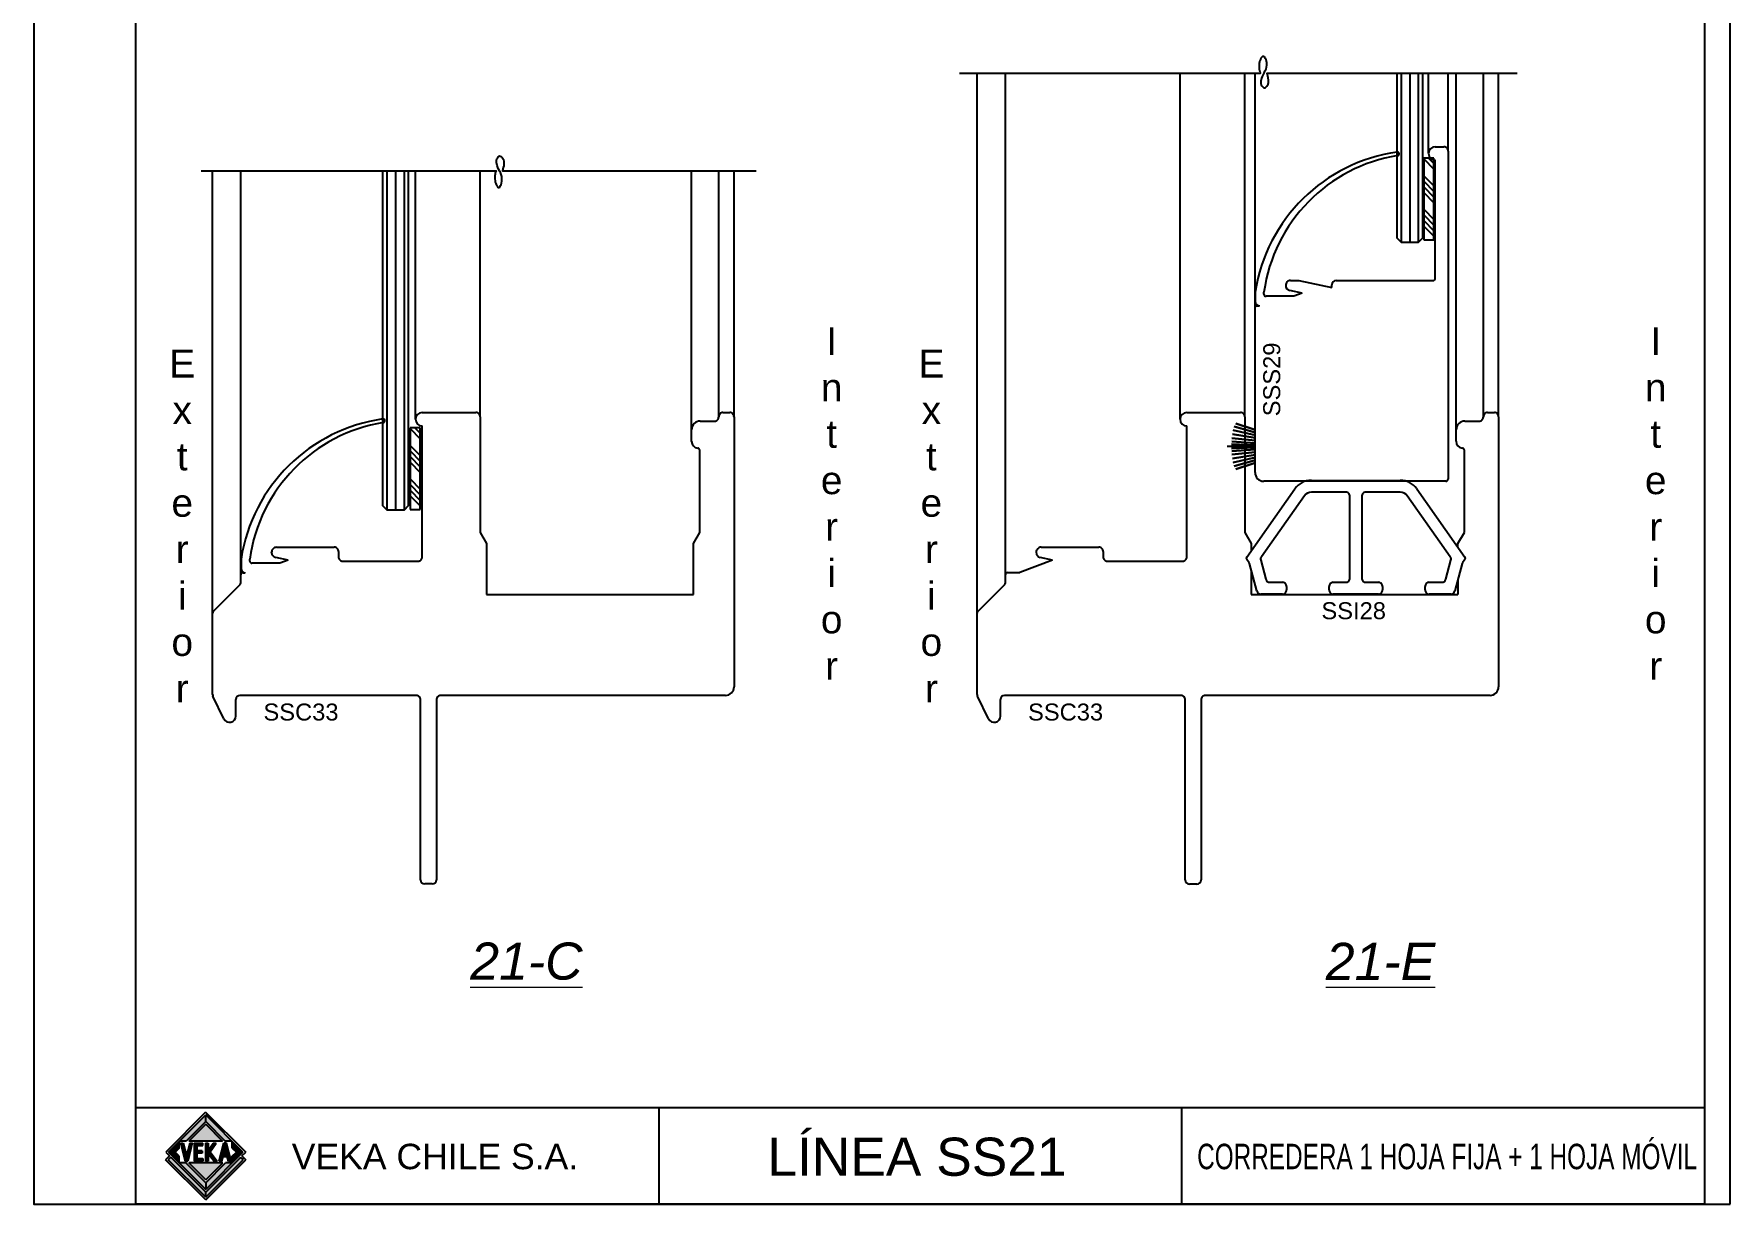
# Model space of a CAD drawing. Header units: metres. Extents: x -2 to 690, y -116 to 73.
# Drawn here: x 152.4311 to 152.6295, y 27.3853 to 27.5222 of the extents above; entities that cross this region are included whole.
import ezdxf
from ezdxf.enums import TextEntityAlignment as Align

# ---------------------------------------------------------------- set-up
doc = ezdxf.new("R2010")
doc.units = ezdxf.units.M
doc.header["$LTSCALE"] = 5
doc.header["$MEASUREMENT"] = 0
doc.layers.get('0').update_dxf_attribs({"color": 30})
doc.layers.add('A-ANNO-TEXT', color=3, linetype='Continuous', lineweight=18)
doc.styles.add('E-ARIAL', font='arial.ttf')

msp = doc.modelspace()

# ---------------------------------------------------------------- linework, layer by layer
for p, q in [((152.4430181665201, 27.38527490476137), (152.4430181665201, 27.64421026233666)), ((152.6265547226558, 27.64421026233666), (152.6265547226558, 27.38527490476137)), ((152.5414527724611, 27.45441405742216), (152.5414527724611, 27.51758412319964)), ((152.5447588018713, 27.45888393456924), (152.5447588018713, 27.51758412319964)), ((152.5651981446155, 27.47708242437854), (152.5651981446155, 27.51758412319964)), ((152.5727619227465, 27.477364835132), (152.5727619227465, 27.51758412319964)), ((152.573968945321, 27.49010801662413), (152.573968945321, 27.51758412319964)), ((152.5910819573758, 27.49777721459975), (152.5910819573758, 27.51758412319964)), ((152.592067684264, 27.51758412319964), (152.592067684264, 27.49777721459975)), ((152.5930534111521, 27.51758412319964), (152.5930534111521, 27.49777721459975)), ((152.5942661659625, 27.50822304820699), (152.5942661659625, 27.51757205969161)), ((152.5965495825844, 27.50846047697338), (152.5965495825844, 27.51757205969161)), ((152.5974887831634, 27.47585411085662), (152.5974887831634, 27.51758412319964)), ((152.6006690338227, 27.47737272094711), (152.6006690338227, 27.51758412282885)), ((152.6024557623802, 27.47737272131789), (152.6024557623802, 27.51758412319964)), ((152.5950473348068, 27.50896132480525), (152.5960488333252, 27.50896132480525)), ((152.5936890249565, 27.50763696069253), (152.5936890249565, 27.49806886434911)), ((152.5948736585805, 27.50763147551358), (152.5936890249565, 27.50763147551358)), ((152.5936890249565, 27.50753211036034), (152.5948758131154, 27.5063453222015)), ((152.5942379797707, 27.50763696069255), (152.5948747207047, 27.50700021975858)), ((152.594889618772, 27.49806886434911), (152.5948736585805, 27.50763696069253)), ((152.5950473348068, 27.49356318651253), (152.5950473348068, 27.5073963847976)), ((152.5965495825844, 27.50846047697338), (152.5965495825844, 27.4700843549087)), ((152.4520108727933, 27.45441358510362), (152.4520108727933, 27.50615705280037)), ((152.4553167401662, 27.45888324317011), (152.4553167401662, 27.50615705280037)), ((152.4724380802774, 27.46646232286949), (152.4724380802774, 27.50615705280037)), ((152.4734237588524, 27.50615705280037), (152.4734237588524, 27.46646232286949)), ((152.4744094374275, 27.50615705280037), (152.4744094374275, 27.46646232286949)), ((152.4757550811237, 27.47708084102295), (152.4757550811237, 27.50615705280037)), ((152.4833184885338, 27.4773632379347), (152.4833184885338, 27.50615705280037)), ((152.5080441370214, 27.47585258695056), (152.5080441370214, 27.50615705280037)), ((152.5112242318081, 27.47735732349248), (152.5112242318081, 27.50615705280037)), ((152.5130108727933, 27.4773711233633), (152.5130108727933, 27.50615705280037)), ((152.5936890249565, 27.50557069491821), (152.5948790903473, 27.50438062952738)), ((152.5936890249565, 27.50491688977179), (152.594880182758, 27.5037257319703)), ((152.5936890249565, 27.50426308462167), (152.5948812751687, 27.50307083440952)), ((152.5936890249565, 27.50360927947526), (152.5948823675793, 27.50241593685244)), ((152.5936890249565, 27.50164786403312), (152.5948856448113, 27.50045124417832)), ((152.5936890249565, 27.5009940588867), (152.594886737222, 27.49979634662124)), ((152.5936890249565, 27.50034025373659), (152.5948878296327, 27.49914144906046)), ((152.5936890249565, 27.49968644859017), (152.5948889220433, 27.49848655150338)), ((152.5936890249565, 27.49806886434911), (152.594889618772, 27.49806886434911)), ((152.5781193483836, 27.49331281188294), (152.5790913736681, 27.49331281188294)), ((152.5790913736681, 27.49331281188294), (152.5829515787348, 27.49249239139392)), ((152.5829515787348, 27.49249239139392), (152.5829515787348, 27.49281216119644)), ((152.583452327994, 27.49331281188294), (152.5947969601772, 27.49331281188294)), ((152.5739856117077, 27.49195526881741), (152.5739856117077, 27.49147804103522)), ((152.5739856117077, 27.49147804103522), (152.5739856117077, 27.49085125470267)), ((152.5750055626437, 27.49170883709537), (152.5750055626437, 27.49195526881741)), ((152.5785085230119, 27.49146240537333), (152.5752519943657, 27.49146240537333)), ((152.5775434867356, 27.49272068574122), (152.5775434867356, 27.49273695023487)), ((152.5794584046441, 27.49182703076946), (152.5780193956772, 27.49213289679781)), ((152.5794584046441, 27.49182703076946), (152.5785085230119, 27.49146240537333)), ((152.4765416526266, 27.47786741252585), (152.4828143139426, 27.47786741252585)), ((152.4833184885338, 27.4773632379347), (152.4833184885338, 27.46383381381337)), ((152.5112242318081, 27.47735732386325), (152.5112242318081, 27.4773711233633)), ((152.5117205209707, 27.47786741252585), (152.5125145836307, 27.47786741252585)), ((152.5130108727933, 27.4773711233633), (152.5130108727933, 27.44578584196823)), ((152.5659847546723, 27.4778690344353), (152.5722577234432, 27.4778690344353)), ((152.5727619227465, 27.477364835132), (152.5727619227465, 27.46383474786504)), ((152.6006690338227, 27.47735892077067), (152.6006690338227, 27.47737272094711)), ((152.6011653473109, 27.4778690344353), (152.601959448892, 27.4778690344353)), ((152.6024557623802, 27.47737272094711), (152.6024557623802, 27.44578589139736)), ((152.475107763724, 27.47609216537564), (152.475107763724, 27.46652453799011)), ((152.4762923392859, 27.47609216537564), (152.475107763724, 27.47609216537564)), ((152.475107763724, 27.47598732018245), (152.4762944937152, 27.47480059019126)), ((152.4756566916325, 27.47609216537566), (152.4762934013581, 27.47545545565006)), ((152.4763082986952, 27.46652453799011), (152.4762923392859, 27.47609216537564)), ((152.4765416526266, 27.46097574021711), (152.4765416526266, 27.47629426952004)), ((152.5080441370214, 27.47449747604556), (152.5080441370214, 27.47585258695056)), ((152.5090525847716, 27.4768610347007), (152.5107279426456, 27.4768610347007)), ((152.5659847546723, 27.46097653418012), (152.5659847546723, 27.47629581432179)), ((152.5974887831634, 27.47449893277735), (152.5974887831634, 27.4758541101032)), ((152.5984972803427, 27.47686260728248), (152.6001727203345, 27.47686260728248)), ((152.475107763724, 27.47402600087451), (152.4762977707866, 27.47283599381196)), ((152.475107763724, 27.47337222777282), (152.4762988631437, 27.47218112835315)), ((152.5984455296811, 27.46383474786504), (152.5984455296811, 27.47346224380907)), ((152.475107763724, 27.47271845466744), (152.4762999555008, 27.47152626289065)), ((152.475107763724, 27.47206468156576), (152.4763010478579, 27.47087139743184)), ((152.573968945321, 27.47083547879748), (152.573968945321, 27.47199654246118)), ((152.475107763724, 27.47010336225782), (152.4763043249293, 27.46890680105254)), ((152.475107763724, 27.46944958915613), (152.4763054172864, 27.46825193559374)), ((152.5962992081418, 27.46983398027911), (152.5749704438394, 27.46983398027911)), ((152.5805569524054, 27.46993590443934), (152.5909457252251, 27.46993590443934)), ((152.475107763724, 27.46879581605075), (152.4763065096435, 27.46759707013123)), ((152.475107763724, 27.46814204294907), (152.4763076020006, 27.46694220467242)), ((152.5729829227148, 27.46096707120199), (152.5786287720395, 27.46893874311927)), ((152.5797525992647, 27.46814286722977), (152.5746970032006, 27.46100462739643)), ((152.5845694522764, 27.46855884397658), (152.5805569524054, 27.46855884397658)), ((152.5850623157204, 27.45849851535596), (152.5850623157204, 27.46806598053249)), ((152.5864403619101, 27.46806598053249), (152.5864403619101, 27.45849851535596)), ((152.5909457252251, 27.46855884397658), (152.5869332253542, 27.46855884397658)), ((152.5968056744299, 27.46100462739643), (152.5917500783659, 27.46814286722977)), ((152.5928739055911, 27.46893874311927), (152.5985197549157, 27.46096707120199)), ((152.475107763724, 27.46652453799011), (152.4763082986952, 27.46652453799011)), ((152.4833184885338, 27.46383381381337), (152.4840629715615, 27.46254444766933)), ((152.5727619227465, 27.46383474786504), (152.5735064422651, 27.46254531852264)), ((152.5977010101624, 27.46254531852264), (152.5984455296811, 27.46383474786504)), ((152.4589161426188, 27.4615139207191), (152.4589161426188, 27.4615303815513)), ((152.4594959187566, 27.46211025625701), (152.4662384530493, 27.46211025625701)), ((152.4667426276405, 27.46160608166586), (152.4667426276405, 27.46097574021711)), ((152.4840629715615, 27.46254444766933), (152.4840629715615, 27.46254444766933)), ((152.4840629715615, 27.46254444766933), (152.4840629715615, 27.45658897771879)), ((152.5483583807489, 27.46151474106106), (152.5483583807489, 27.46153120270009)), ((152.5489381853045, 27.4621111058284), (152.555681050083, 27.4621111058284)), ((152.5561852493863, 27.4616069065251), (152.5561852493863, 27.46097653418012)), ((152.5735064422651, 27.46254531852264), (152.5735064422651, 27.46254531852264)), ((152.5735064422651, 27.46254531852264), (152.5735064422651, 27.46170625601854)), ((152.5977010101624, 27.46212310002637), (152.5977010101624, 27.46254531852264)), ((152.4553425725468, 27.46073208047821), (152.4553425725468, 27.46025487608622)), ((152.4553425725468, 27.46025487608622), (152.4553425725468, 27.45962812047414)), ((152.4555688767457, 27.45913528118175), (152.4558354118343, 27.45913528118175)), ((152.4563624734922, 27.46048566083444), (152.4563624734922, 27.46073208047821)), ((152.4598652621711, 27.46023924119068), (152.456608893136, 27.46023924119068)), ((152.4608427415718, 27.46061446037761), (152.4593953795419, 27.46092211930263)), ((152.4608427415718, 27.46061446037761), (152.4598652621711, 27.46023924119068)), ((152.4672469007995, 27.46047156562597), (152.4760373794676, 27.46047156562597)), ((152.5450109508093, 27.45913598493454), (152.5464314917121, 27.45913598493454)), ((152.5502850741343, 27.46061523663246), (152.5464314917121, 27.45913598493454)), ((152.5502850741343, 27.46061523663246), (152.5488376411619, 27.4609229106374)), ((152.5566895472622, 27.46047233487683), (152.5654804567963, 27.46047233487683)), ((152.5732653334682, 27.46027883668868), (152.5729829227148, 27.46067766178763)), ((152.5741616549277, 27.45699390183387), (152.5733028896627, 27.46019899281074)), ((152.5735064422651, 27.4594392920684), (152.5735064422651, 27.45658955666434)), ((152.5746231722567, 27.46059229783911), (152.5752183541518, 27.45837096229663)), ((152.5962843234788, 27.45837096229663), (152.5968795053738, 27.46059229783911)), ((152.5981997879678, 27.46019899281074), (152.5973410227029, 27.45699390183387)), ((152.5985197549157, 27.46067766178763), (152.5982372455896, 27.46027883668868)), ((152.4520847001186, 27.45459189435785), (152.4552429128409, 27.45775000851236)), ((152.4553167401662, 27.45792831776659), (152.4553167401662, 27.45888324317011)), ((152.541526603405, 27.45459237541623), (152.5446849709274, 27.45775064436591)), ((152.5447588018713, 27.45792896235998), (152.5447588018713, 27.45888393456924)), ((152.5756944602388, 27.45800565191188), (152.5771633904475, 27.45800565191188)), ((152.5776562538916, 27.4575127884678), (152.5776562538916, 27.45712145489319)), ((152.5826216559453, 27.45712145489319), (152.5826216559453, 27.4575127884678)), ((152.5831145193894, 27.45800565191188), (152.5845694522764, 27.45800565191188)), ((152.5869332253542, 27.45800565191188), (152.5883881582411, 27.45800565191188)), ((152.5888810216852, 27.4575127884678), (152.5888810216852, 27.45712145489319)), ((152.5938464237389, 27.45712145489319), (152.5938464237389, 27.4575127884678)), ((152.594339287183, 27.45800565191188), (152.5958082173918, 27.45800565191188)), ((152.5977010101624, 27.45833745007164), (152.5977010101624, 27.45658955666434)), ((152.4840629715615, 27.45658897771879), (152.5082563536186, 27.45658897771879)), ((152.5735064422651, 27.45658955666434), (152.5977010101624, 27.45658955666434)), ((152.5771633904475, 27.45662859144911), (152.5746377610147, 27.45662859144911)), ((152.5883881582411, 27.45662859144911), (152.5831145193894, 27.45662859144911)), ((152.5968649166159, 27.45662859144911), (152.594339287183, 27.45662859144911)), ((152.4520108727933, 27.44489311288279), (152.4520108727933, 27.45441358510362)), ((152.5414527724611, 27.44489311855475), (152.5414527724611, 27.45441405742216)), ((152.453337793291, 27.44203829202583), (152.4520613395363, 27.44467320799269)), ((152.4547269309787, 27.44235704139558), (152.4547269309787, 27.44428455493055)), ((152.4758402437526, 27.44477739421808), (152.4552197702663, 27.44477739421808)), ((152.4763445169116, 27.42321015558853), (152.4763445169116, 27.44427312105908)), ((152.4782010425077, 27.44427312105908), (152.4782010425077, 27.42321015558853)), ((152.5120024250431, 27.44477739421808), (152.4787053156668, 27.44477739421808)), ((152.542779757998, 27.44203815776856), (152.5415032416778, 27.444673202886)), ((152.5441689637743, 27.44235692276183), (152.5441689637743, 27.444284530774)), ((152.5652833114187, 27.44477739421808), (152.5446618272184, 27.44477739421808)), ((152.5657876092946, 27.42320909846889), (152.5657876092946, 27.44427309634209)), ((152.5676442258885, 27.44427309634209), (152.5676442258885, 27.42320909846889)), ((152.6014472652009, 27.44477739421808), (152.5681485237645, 27.44477739421808)), ((152.4777082032202, 27.422717316301), (152.4768373561992, 27.422717316301)), ((152.5671513624444, 27.42271623502481), (152.5662804727387, 27.42271623502481)), ((152.6265547226558, 27.40019965762912), (152.6265547226558, 27.39652416235462)), ((152.6265547226558, 27.39652416235462), (152.4430181665201, 27.39652416235462)), ((152.4512027760405, 27.39603316663733), (152.4465310918858, 27.39136148248262)), ((152.4468627272583, 27.39134966463981), (152.451214627087, 27.39570156446849)), ((152.4512027760405, 27.39603316663733), (152.455886278038, 27.39134966463981)), ((152.451214627087, 27.39492779171013), (152.451214627087, 27.39570156446849)), ((152.4555665269156, 27.39134966463981), (152.451214627087, 27.39570156446849)), ((152.5041970185653, 27.39652416235462), (152.5041970185653, 27.38527490476137)), ((152.5653758706106, 27.39652416235462), (152.5653758706106, 27.38527490476137)), ((152.451214627087, 27.39492779171013), (152.4489304144119, 27.39264357903507)), ((152.451214627087, 27.39460797418046), (152.4492502319416, 27.39264357903507)), ((152.451214627087, 27.39492779171013), (152.453498839762, 27.39264357903507)), ((152.451214627087, 27.39460797418046), (152.4531790222323, 27.39264357903507)), ((152.4481074105289, 27.39182057515209), (152.4476365000166, 27.39134966463981)), ((152.4481074105289, 27.39182057515209), (152.4481074105289, 27.39259434791044)), ((152.4489304144119, 27.39264357903507), (152.4481566416536, 27.39264357903507)), ((152.4482633378724, 27.39241976367116), (152.4485717939837, 27.39241621676441)), ((152.4482633378724, 27.39241976367116), (152.4487957949094, 27.39031372263485)), ((152.4485717939837, 27.39241621676441), (152.4489520695507, 27.39091210301687)), ((152.4493323451177, 27.39241621676441), (152.4489520695507, 27.39091210301687)), ((152.449640801229, 27.39241976367116), (152.449108344192, 27.39031372263485)), ((152.4531790222323, 27.39264357903507), (152.4492502319416, 27.39264357903507)), ((152.4493323451177, 27.39241621676441), (152.449640801229, 27.39241976367116)), ((152.4498728434551, 27.39241621676441), (152.4508730397777, 27.39241621676441)), ((152.4498728434551, 27.39241621676441), (152.4498728434551, 27.39031372263485)), ((152.450171020711, 27.39211803950855), (152.4508730397777, 27.39211803950855)), ((152.450171020711, 27.39211803950855), (152.450171020711, 27.39151381978576)), ((152.4508730397777, 27.39211803950855), (152.4508730397777, 27.39241621676441)), ((152.4511840681349, 27.39241621676441), (152.4514817683072, 27.39241621676441)), ((152.4511840681349, 27.39241621676441), (152.4511840681349, 27.39031372263485)), ((152.4514817683072, 27.39152951832017), (152.4520683120299, 27.39241923034835)), ((152.4514817683072, 27.39241621676441), (152.4514817683072, 27.39152951832017)), ((152.4517317817351, 27.39136788367536), (152.4524228965826, 27.39241621676441)), ((152.4520683120299, 27.39241923034835), (152.4524228965826, 27.39241621676441)), ((152.4527983099173, 27.39031372263485), (152.4533298688518, 27.39241621676441)), ((152.4533154895941, 27.39114478794755), (152.4534856517381, 27.39181783638239)), ((152.4536414346244, 27.39241621676441), (152.4533298688518, 27.39241621676441)), ((152.4536558138821, 27.39114478794755), (152.4534856517381, 27.39181783638239)), ((152.4542726125204, 27.39264357903507), (152.453498839762, 27.39264357903507)), ((152.4541729935589, 27.39031372263485), (152.4536414346244, 27.39241621676441)), ((152.454321843645, 27.39182057515209), (152.454321843645, 27.39259434791044)), ((152.454321843645, 27.39182057515209), (152.4547927541573, 27.39134966463981)), ((152.4469785969455, 27.39091397742298), (152.4465166480208, 27.39045202849834)), ((152.4512146363827, 27.38575404013649), (152.4465166480208, 27.39045202849834)), ((152.4465310918858, 27.39136148248262), (152.4469785969455, 27.39091397742298)), ((152.4471385057103, 27.39075406865814), (152.4468364655505, 27.39045202849834)), ((152.4512146363827, 27.38607385766616), (152.4468364655505, 27.39045202849834)), ((152.4476365000166, 27.39134966463981), (152.4468627272583, 27.39134966463981)), ((152.4468627272583, 27.39134966463981), (152.451214627087, 27.38699776481113)), ((152.4471385057103, 27.39075406865814), (152.451214627087, 27.38667794728146)), ((152.4481074105289, 27.39087875412753), (152.4476365000166, 27.39134966463981)), ((152.4481074105289, 27.39010498136917), (152.4481074105289, 27.39087875412753)), ((152.4488998042923, 27.39008636036419), (152.4481260315339, 27.39008636036419)), ((152.4487957949094, 27.39031372263485), (152.449108344192, 27.39031372263485)), ((152.451214627087, 27.38777153756948), (152.4488998042923, 27.39008636036419)), ((152.453209632352, 27.39008636036419), (152.4492196218219, 27.39008636036419)), ((152.451214627087, 27.38809135509915), (152.4492196218219, 27.39008636036419)), ((152.4498728434551, 27.39031372263485), (152.4508730397777, 27.39031372263485)), ((152.4507942163392, 27.39151381978576), (152.450171020711, 27.39151381978576)), ((152.450171020711, 27.39121611961351), (152.450171020711, 27.39061189989071)), ((152.4507942163392, 27.39121611961351), (152.450171020711, 27.39121611961351)), ((152.450171020711, 27.39061189989071), (152.4508730397777, 27.39061189989071)), ((152.4507942163392, 27.39151381978576), (152.4507942163392, 27.39121611961351)), ((152.4508730397777, 27.39061189989071), (152.4508730397777, 27.39031372263485)), ((152.4511840681349, 27.39031372263485), (152.4514817683072, 27.39031372263485)), ((152.4555665269156, 27.39134966463981), (152.451214627087, 27.38699776481113)), ((152.455276271395, 27.39073959158951), (152.451214627087, 27.38667794728146)), ((152.451214627087, 27.38809135509915), (152.453209632352, 27.39008636036419)), ((152.451214627087, 27.38777153756948), (152.4535294498817, 27.39008636036419)), ((152.4512146363827, 27.38607385766616), (152.4555783208505, 27.39043754213401)), ((152.4512146363827, 27.38575404013649), (152.4558981383802, 27.39043754213401)), ((152.4514817683072, 27.39120425295513), (152.4514817683072, 27.39031372263485)), ((152.4514817683072, 27.39120425295513), (152.4521833848655, 27.39031018139652)), ((152.4517317817351, 27.39136788367536), (152.4525590274226, 27.39031372263485)), ((152.4521833848655, 27.39031018139652), (152.4525590274226, 27.39031372263485)), ((152.4527983099173, 27.39031372263485), (152.4531053771444, 27.39031372263485)), ((152.4531053771444, 27.39031372263485), (152.4532402241348, 27.39084708777529)), ((152.4532402241348, 27.39084708777529), (152.4537310793414, 27.39084708777529)), ((152.4533154895941, 27.39114478794755), (152.4536558138821, 27.39114478794755)), ((152.45430322264, 27.39008636036419), (152.4535294498817, 27.39008636036419)), ((152.4538659263318, 27.39031372263485), (152.4537310793414, 27.39084708777529)), ((152.4541729935589, 27.39031372263485), (152.4538659263318, 27.39031372263485)), ((152.454321843645, 27.39087875412753), (152.4547927541573, 27.39134966463981)), ((152.454321843645, 27.39010498136917), (152.454321843645, 27.39087875412753)), ((152.4547927541573, 27.39134966463981), (152.4555665269156, 27.39134966463981)), ((152.455276271395, 27.39073959158951), (152.4555783208505, 27.39043754213401)), ((152.4554361469562, 27.390899533558), (152.455886278038, 27.39134966463981)), ((152.4554361469562, 27.390899533558), (152.4558981383802, 27.39043754213401)), ((152.451214627087, 27.38777153756948), (152.451214627087, 27.38699776481113)), ((152.4512146363827, 27.38607385766616), (152.451214627087, 27.38667794728146)), ((152.6265547226558, 27.38527490476137), (152.4430181665201, 27.38527490476137))]:
    msp.add_line(p, q)
msp.add_lwpolyline([(152.6295309911337, 27.38527490476137), (152.6295309911337, 27.64421026233666), (152.4311130926086, 27.64421026233666), (152.4311130926086, 27.38527490476137)], close=True)
for points in [[(152.5393784948303, 27.51758412319964), (152.5746007644184, 27.51758412319964), (152.5745612184519, 27.51768818131568), (152.574520689262, 27.51782025594717), (152.5744977815348, 27.51797698452476), (152.5744790777129, 27.51818621762433), (152.5744790777129, 27.51834113457008), (152.5744822414516, 27.5185434748111), (152.5744948957087, 27.51875530006819), (152.5745203081349, 27.51891189297978), (152.5745706897919, 27.51908541490906), (152.5746210568036, 27.51920810627398), (152.5746935033843, 27.51934351654829), (152.5747690540763, 27.51945047802219), (152.5748702702375, 27.51954355759554), (152.5749500845739, 27.51956720142249), (152.5750288558423, 27.51952502960584), (152.575083588904, 27.51945061614266), (152.5751432354717, 27.51933049729939), (152.5751432354717, 27.51933049729939), (152.5752092370639, 27.51918168688498), (152.5752092370639, 27.51918168688498), (152.5752474690302, 27.51902698169419), (152.5752846775672, 27.51879603154939), (152.5752967826247, 27.51850043276856), (152.5752731014849, 27.51826105080416), (152.5752163030839, 27.5180314724924), (152.5752163030839, 27.5180314724924), (152.5751145254068, 27.51779900302243), (152.5750304490443, 27.51767125274426), (152.5749915420162, 27.51758412319964), (152.5748963620396, 27.51740694751002), (152.5748054201585, 27.51719136376958), (152.5747292634292, 27.51696453961122), (152.5746478521669, 27.5166295323157), (152.5746479344596, 27.51637033486123), (152.5746910346012, 27.51619804530571), (152.5747628681705, 27.51606882813906), (152.5748634351675, 27.51594918256481), (152.5749640021645, 27.51589175278734), (152.5750545834917, 27.51586372035654), (152.5750978540924, 27.51586639842667), (152.5751980720968, 27.51590829845937), (152.5753286958311, 27.51603262183255), (152.5754801546306, 27.51629243112277), (152.5755177788159, 27.51648878577152), (152.5755345006373, 27.51676451818754), (152.5755051751201, 27.51700731500762), (152.5754508291134, 27.51722455864819), (152.5754056019129, 27.51738861229652), (152.575363737721, 27.51758412319964), (152.6046151928715, 27.51758412319964)], [(152.5935462745962, 27.51758412319964), (152.5935462745962, 27.49827007804384), (152.5930534111521, 27.49777721459975), (152.5910819573758, 27.49777721459975), (152.5905890939317, 27.49827007804384), (152.5905890939317, 27.51758412319964)], [(152.4506617053599, 27.50615705280037), (152.485168377605, 27.50615705280037), (152.4851288335767, 27.50605299978449), (152.4850883063733, 27.50592093162632), (152.4850653997689, 27.50576421073043), (152.4850466968637, 27.50555498788593), (152.4850466968637, 27.50540007853306), (152.4850498604473, 27.50519774820928), (152.4850625140842, 27.50498593333432), (152.4850879252648, 27.50482934809776), (152.4851383044526, 27.50465583467325), (152.4851886689957, 27.50453314932177), (152.4852611120256, 27.50439774568427), (152.4853366590146, 27.50429078945285), (152.4854378702149, 27.50419771444157), (152.4855176806394, 27.50417407177347), (152.485596448047, 27.50421624152315), (152.4856511784261, 27.50429065133914), (152.4857108220704, 27.50441076429507), (152.4857108220704, 27.50441076429507), (152.4857768204277, 27.50455956741587), (152.4857768204277, 27.50455956741587), (152.4858150505201, 27.50471426502415), (152.4858522572334, 27.50494520384947), (152.4858643616976, 27.50524078814222), (152.4858406817185, 27.50548015837387), (152.4857838861013, 27.50570972543339), (152.4857838861013, 27.50570972543339), (152.4856821134126, 27.50594218350941), (152.4855980411709, 27.50606992752619), (152.4855591360498, 27.50615705280037), (152.4854639607382, 27.50633421980613), (152.4853730233144, 27.50654979298024), (152.4852968703177, 27.50677660602134), (152.4852154630456, 27.50711159689727), (152.4852155453343, 27.50737078164777), (152.4852586433634, 27.50754306275893), (152.485330473412, 27.50767227359229), (152.4854310354799, 27.5077919133024), (152.4855315975479, 27.50784934026508), (152.4856221744354, 27.50787737132194), (152.4856654429153, 27.50787469338307), (152.4857656560078, 27.507832795404), (152.4858962733399, 27.50770847812424), (152.486047724716, 27.50744868156797), (152.4860853470572, 27.50725233654308), (152.486102068059, 27.50697661764145), (152.4860727439791, 27.50673383272147), (152.4860184006361, 27.5065165997286), (152.4859731756523, 27.50635255412097), (152.4859313135123, 27.50615705280037), (152.5156045273892, 27.50615705280037)], [(152.4749022767151, 27.50615705280037), (152.4749022767151, 27.46695516215702), (152.4744094374275, 27.46646232286949), (152.4724380802774, 27.46646232286949), (152.4719452409899, 27.46695516215702), (152.4719452409899, 27.50615705280037)], [(152.573968945321, 27.47489326431676), (152.5713045255423, 27.47535188225368)], [(152.5713045255423, 27.47535178368099), (152.573968945321, 27.47489316574407)], [(152.573968945321, 27.47520968847585), (152.5713850594291, 27.47581852536254)], [(152.5713850594291, 27.47581842678985), (152.573968945321, 27.47520958990316)], [(152.573968945321, 27.47552090162038), (152.5715024595015, 27.47623805072614)], [(152.5715024595015, 27.47623795215345), (152.573968945321, 27.4755208030477)], [(152.573968945321, 27.4758336310218), (152.5717003934606, 27.47660405111971)], [(152.5717003934606, 27.47660395254703), (152.573968945321, 27.47583353244911)], [(152.5707140751363, 27.47391508674149), (152.573968945321, 27.47391508674149)], [(152.5707140751363, 27.47391508674149), (152.573968945321, 27.47391508674149)], [(152.573968945321, 27.47406982385962), (152.5712172887127, 27.47416388420806)], [(152.5712172887127, 27.47416378563537), (152.573968945321, 27.47406972528693)], [(152.5712172887127, 27.4736663878476), (152.573968945321, 27.47376044819605)], [(152.573968945321, 27.47376034962336), (152.5712172887127, 27.47366628927492)], [(152.573968945321, 27.474303735094), (152.5712271459816, 27.47446561520853)], [(152.5712271459816, 27.47446551663584), (152.573968945321, 27.47430369665509)], [(152.5712271459816, 27.47336465684714), (152.573968945321, 27.47352647682789)], [(152.573968945321, 27.47352643838897), (152.5712271459816, 27.47336455827445)], [(152.573968945321, 27.47458359032088), (152.5712532677441, 27.47487804333854)], [(152.5712532677441, 27.47487794476585), (152.573968945321, 27.47458349174819)], [(152.5712532677441, 27.47295222871713), (152.573968945321, 27.47324668173479)], [(152.573968945321, 27.4732465831621), (152.5712532677441, 27.47295213014444)], [(152.5713045255423, 27.47247838980199), (152.573968945321, 27.47293700773891)], [(152.573968945321, 27.47293690916622), (152.5713045255423, 27.4724782912293)], [(152.5713850594291, 27.47201174669313), (152.573968945321, 27.47262058357981)], [(152.573968945321, 27.47262048500713), (152.5713850594291, 27.47201164812044)], [(152.5715024595015, 27.47159222132953), (152.573968945321, 27.47230937043528)], [(152.573968945321, 27.47230927186259), (152.5715024595015, 27.47159212275684)], [(152.5717003934606, 27.47122622093595), (152.573968945321, 27.47199664103386)], [(152.573968945321, 27.47199654246118), (152.5717003934606, 27.47122612236326)]]:
    msp.add_lwpolyline(points)
for points in [[(152.573968945321, 27.47199654246118), (152.573968945321, 27.49010801662413, -0.414214), (152.5742193199506, 27.49035839125373), (152.5744784751518, 27.49035839125373)], [(152.5082563536186, 27.45658897771879), (152.5082563536186, 27.46254444766933), (152.5090008366464, 27.46383381381337), (152.5090008366464, 27.47346083788816, 0.390908), (152.5087689064777, 27.4737121859248)]]:
    msp.add_lwpolyline(points, format="xyb")
for centre, radius, start, end in [((152.5950473348068, 27.50817885480143), 0.0007824700038255246, 90, 270), ((152.5960488331422, 27.50846057535346), 0.0005007494517952686, 359.9887433456502, 89.99997906686212), ((152.5933224224637, 27.48896350577526), 0.01956688264172495, 98.03022658086196, 171.2050160558138), ((152.5936299518011, 27.48935308369688), 0.01880529816005018, 99.1204419308635, 172.0461684855154), ((152.5906116595025, 27.50812851361584), 0.0002112290016580506, 280.2144843688608, 96.15359443574567), ((152.5781193479534, 27.49273695066508), 0.0005758612178549246, 89.99995719646842, 180.0000428042497), ((152.58345232791, 27.49281206269807), 0.0005007491848658484, 89.99999038779421, 179.9887298054549), ((152.5947969603642, 27.49356318632548), 0.0002503744425453301, 269.9999571964684, 4.280435231812836e-05), ((152.5744784751518, 27.49085125470267), 0.0004928634440826526, 180, 270), ((152.5752519943657, 27.49170883709537), 0.0002464317220413263, 180, 270), ((152.5781444017425, 27.49272066574017), 0.0006009150072853303, 179.998092948786, 257.9932924629122), ((152.4746784355542, 27.45774046407033), 0.0195659236166749, 98.03022658086196, 171.2050160558138), ((152.4719678054546, 27.47690453258282), 0.0002112186487619048, 280.2144843688608, 96.15359443574567), ((152.4765416526266, 27.47708084102294), 0.0007865715029011743, 90, 270), ((152.4828143143193, 27.47736323831136), 0.0005041742144890148, 359.999957195699, 90.00004280353158), ((152.5107279430163, 27.47735732349248), 0.000496288791779717, 269.9999571964684, 4.280430102214246e-05), ((152.5117205205999, 27.47737112373407), 0.0004962887917796051, 89.99995719646842, 180.000042804301), ((152.5125145840015, 27.47737112373407), 0.0004962887917796051, 359.999957195699, 90.00004280353158), ((152.5659847546723, 27.47708242437854), 0.0007866100567558923, 90, 270), ((152.5722577238199, 27.47736483550868), 0.0005041989266217865, 359.999957195699, 90.00004280353158), ((152.6001727207053, 27.47735892039989), 0.0004963131174079215, 269.9999571964684, 4.280430102214246e-05), ((152.6011653469401, 27.47737272131789), 0.0004963131174078095, 89.99995719646842, 180.000042804301), ((152.6019594492628, 27.47737272131789), 0.0004963131174078095, 359.999957195699, 90.00004280353158), ((152.4749859498187, 27.45813002289771), 0.01880437646228466, 99.1204419308635, 172.0461684855154), ((152.5090525840181, 27.47585258770394), 0.001008446996762216, 89.99995719646842, 180.000042804301), ((152.5984972795893, 27.47585411085662), 0.00100849642585897, 89.99995719646842, 180.000042804301), ((152.5088319728711, 27.47449749348013), 0.000787835849928688, 180.0012679381896, 265.4085505021237), ((152.598276657629, 27.47449895021277), 0.0007878744657553779, 180.0012679381896, 265.4085505021237), ((152.5981933694412, 27.47346225582016), 0.0002521602400922775, 359.997270843564, 85.40097495749738), ((152.5749704430912, 27.47083547804929), 0.001001497770181546, 179.999957195699, 270.0000428035316), ((152.5805569425793, 27.46757311106079), 0.002362793378569641, 89.99976172531063, 144.6918617458653), ((152.5909457350513, 27.46757311106079), 0.002362793378569654, 35.30813825413472, 90.00023827468935), ((152.5962992081418, 27.47008435472165), 0.000250374442545894, 269.9999571964684, 4.280424972615655e-05), ((152.5805569804155, 27.46757313300215), 0.000985710974822694, 90.0016281231098, 144.6904824721635), ((152.5845694526446, 27.4680659809007), 0.0004928630758771401, 359.999957195699, 90.00004280353158), ((152.586933224986, 27.4680659809007), 0.0004928630758768018, 89.99995719646842, 180.000042804301), ((152.5909456972151, 27.46757313300215), 0.000985710974822905, 35.30951752783652, 89.9983718768902), ((152.4594959676073, 27.46153043126836), 0.0005798249907033721, 90.00482721479327, 180.0049128238064), ((152.459521156834, 27.4615139151065), 0.0006050142152670895, 179.9994684785126, 258.0011846937819), ((152.466238453426, 27.46160608204252), 0.0005041742144889019, 359.999957195699, 90.00004280353158), ((152.5489382341576, 27.46153125241959), 0.0005798534108637012, 90.00482721479327, 180.0049128238064), ((152.5489634246189, 27.46151473544819), 0.0006050438700788569, 179.9994684785126, 258.0011846937819), ((152.5556810504596, 27.46160690690178), 0.0005041989266218994, 359.9999571957503, 90.00004280353158), ((152.4555688272735, 27.45888319407455), 0.0002520871120622503, 89.9887556744717, 179.9888412835371), ((152.4558354118343, 27.45962812047414), 0.0004928392875321288, 180, 270), ((152.456608893136, 27.46048566083444), 0.0002464196437660644, 180, 270), ((152.4672468511389, 27.46097578912431), 0.0005042235007899771, 180.0055574087405, 270.0056430179076), ((152.4760374291282, 27.46097578912431), 0.0005042235007898517, 269.9943569820924, 359.9944425912595), ((152.5450109013347, 27.45888388547126), 0.0002520994681288484, 89.9887556744717, 179.9888412835371), ((152.5566894975992, 27.46097658308972), 0.0005042482153385482, 180.0055574087405, 270.0056430179076), ((152.5654805064593, 27.46097658308972), 0.0005042482153380881, 269.9943569820924, 359.9944425913108), ((152.5731872637894, 27.46082236649481), 0.000250389151209732, 144.6956744685284, 215.3043255314715), ((152.5730611366707, 27.46013403396588), 0.0002503281060003969, 15.0400882089047, 35.34171820517501), ((152.5750991770306, 27.46071984012503), 0.0004927956771824968, 144.6969324861823, 194.9996845534728), ((152.5964035006, 27.46071984012503), 0.0004927956771824326, 345.0003154465272, 35.30306751381769), ((152.5984416371433, 27.46013424099844), 0.0002503673717642083, 144.7227106411075, 165.0113793731761), ((152.5983154138412, 27.46082236649481), 0.000250389151209732, 324.6956744685285, 35.30432553147156), ((152.4550645877634, 27.4579282807826), 0.00025215240556374, 315.0084847440629, 0.008403751909156897), ((152.5445066371092, 27.45792892537418), 0.0002521647648307036, 315.0084847440629, 0.008403751909156897), ((152.5756944385826, 27.45849853149738), 0.0004928795859779465, 195.0003101311559, 270.002517460578), ((152.5771633908157, 27.457512788836), 0.0004928630758768018, 359.999957195699, 90.00004280353158), ((152.5771633908157, 27.45712145452499), 0.0004928630758766891, 269.9999571964684, 4.280430102214246e-05), ((152.5831145190212, 27.457512788836), 0.0004928630758766891, 89.99995719646842, 180.000042804301), ((152.5831145190212, 27.45712145452499), 0.0004928630758768018, 179.999957195699, 270.0000428035316), ((152.5845694526446, 27.45849851498776), 0.0004928630758766891, 269.9999571964684, 4.280430102214246e-05), ((152.586933224986, 27.45849851498776), 0.0004928630758771401, 179.999957195699, 270.0000428035316), ((152.5883881586093, 27.457512788836), 0.0004928630758768018, 359.999957195699, 90.00004280353158), ((152.5883881586093, 27.45712145452499), 0.0004928630758766891, 269.9999571964684, 4.280430102214246e-05), ((152.5943392868148, 27.457512788836), 0.0004928630758766891, 89.99995719646842, 180.000042804301), ((152.5943392868148, 27.45712145452499), 0.0004928630758768018, 179.999957195699, 270.0000428035316), ((152.5958082390479, 27.45849853149738), 0.000492879585978389, 269.997482539422, 344.9996898688441), ((152.5746377393585, 27.45712147103461), 0.0004928795859783889, 195.0003101311559, 270.002517460578), ((152.596864938272, 27.45712147103461), 0.0004928795859783823, 269.997482539422, 344.9996898688441), ((152.4522630251961, 27.45441362208761), 0.0002521524055637787, 135.0084847440629, 180.0084037518579), ((152.5417049372232, 27.45441409440796), 0.0002521647648307422, 135.0084847440629, 180.0084037518579), ((152.5120024257965, 27.44578584121484), 0.00100844699676244, 269.9999571964684, 4.280430102214246e-05), ((152.6014472659543, 27.44578589064394), 0.001008496425859194, 269.9999571964684, 4.280430102214246e-05), ((152.4525151477693, 27.44489309737253), 0.0005042749762588309, 179.9982377220642, 205.8521607457681), ((152.4552197702663, 27.44428455493055), 0.0004928392875321288, 90, 180), ((152.4758402441294, 27.44427312143581), 0.0005042727822732054, 359.999957195699, 90.00004280353158), ((152.47870531529, 27.44427312143581), 0.0005042727822729813, 89.99995719646842, 180.000042804301), ((152.5419570721542, 27.44489310304373), 0.0005042996933303999, 179.9982377220642, 205.8521607457681), ((152.5446618272184, 27.444284530774), 0.0004928634440826526, 90, 180), ((152.5652833117954, 27.44427309671884), 0.0005042974992372359, 359.999957195699, 90.00004280353158), ((152.5681485233877, 27.44427309671884), 0.0005042974992370118, 89.99995719646842, 180.000042804301), ((152.453995792268, 27.44235704139558), 0.0007311387107544985, 205.8465820276274, 0), ((152.5434377892268, 27.44235692276183), 0.000731174547567133, 205.8465820276274, 0), ((152.4768373561992, 27.42321015558853), 0.0004928392875321288, 180, 270), ((152.4777082032202, 27.42321015558853), 0.0004928392875321288, 270, 0), ((152.5662804727387, 27.42320909846889), 0.0004928634440826526, 180, 270), ((152.5671513624444, 27.42320909846889), 0.0004928634440826526, 270, 0)]:
    msp.add_arc(centre, radius, start, end)
for points in [[(152.451214627087, 27.39492779171013), (152.451214627087, 27.39570156446849), (152.4489304144119, 27.39264357903507), (152.4481566416536, 27.39264357903507)], [(152.453498839762, 27.39264357903507), (152.4542726125204, 27.39264357903507), (152.451214627087, 27.39492779171013), (152.451214627087, 27.39570156446849)], [(152.4492502319416, 27.39264357903507), (152.4531790222323, 27.39264357903507), (152.451214627087, 27.39460797418046)], [(152.4476365000166, 27.39134966463981), (152.4468627272583, 27.39134966463981), (152.4481074105289, 27.39182057515209), (152.4481074105289, 27.39259434791044)], [(152.4485717939837, 27.39241621676441), (152.4489520695507, 27.39091210301687), (152.4482633378724, 27.39241976367116), (152.4487957949094, 27.39031372263485)], [(152.4493323451177, 27.39241621676441), (152.4489520695507, 27.39091210301687), (152.449640801229, 27.39241976367116), (152.449108344192, 27.39031372263485)], [(152.4498728434551, 27.39241621676441), (152.4508730397777, 27.39241621676441), (152.450171020711, 27.39211803950855), (152.4508730397777, 27.39211803950855)], [(152.4498728434551, 27.39241621676441), (152.4498728434551, 27.39031372263485), (152.450171020711, 27.39211803950855), (152.450171020711, 27.39061189989071)], [(152.4511840681349, 27.39241621676441), (152.4511840681349, 27.39031372263485), (152.4514817683072, 27.39241621676441), (152.4514817683072, 27.39031372263485)], [(152.4514817683072, 27.39120425295513), (152.4524228965826, 27.39241621676441), (152.4514817683072, 27.39152951832017), (152.4520683120299, 27.39241923034835)], [(152.4524228965826, 27.39241621676441), (152.4514817683072, 27.39120425295513), (152.4517317817351, 27.39136788367536)], [(152.4533298688518, 27.39241621676441), (152.4527983099173, 27.39031372263485), (152.4534856517381, 27.39181783638239), (152.4531053771444, 27.39031372263485)], [(152.4534856517381, 27.39181783638239), (152.4536414346244, 27.39241621676441), (152.4533298688518, 27.39241621676441)], [(152.4536414346244, 27.39241621676441), (152.4541729935589, 27.39031372263485), (152.4534856517381, 27.39181783638239), (152.4538659263318, 27.39031372263485)], [(152.4547927541573, 27.39134966463981), (152.4555665269156, 27.39134966463981), (152.454321843645, 27.39182057515209), (152.454321843645, 27.39259434791044)], [(152.4471385057103, 27.39075406865814), (152.4468364655505, 27.39045202849834), (152.451214627087, 27.38667794728146), (152.4512146363827, 27.38607385766616)], [(152.4476365000166, 27.39134966463981), (152.4468627272583, 27.39134966463981), (152.4481074105289, 27.39087875412753), (152.4481074105289, 27.39010498136917)], [(152.4488998042923, 27.39008636036419), (152.4481260315339, 27.39008636036419), (152.451214627087, 27.38777153756948), (152.451214627087, 27.38699776481113)], [(152.4489520695507, 27.39091210301687), (152.4487957949094, 27.39031372263485), (152.449108344192, 27.39031372263485)], [(152.4492196218219, 27.39008636036419), (152.453209632352, 27.39008636036419), (152.451214627087, 27.38809135509915)], [(152.450171020711, 27.39061189989071), (152.4508730397777, 27.39061189989071), (152.4498728434551, 27.39031372263485), (152.4508730397777, 27.39031372263485)], [(152.450171020711, 27.39151381978576), (152.4507942163392, 27.39151381978576), (152.450171020711, 27.39121611961351), (152.4507942163392, 27.39121611961351)], [(152.455276271395, 27.39073959158951), (152.4555783208505, 27.39043754213401), (152.451214627087, 27.38667794728146), (152.4512146363827, 27.38607385766616)], [(152.4535294498817, 27.39008636036419), (152.45430322264, 27.39008636036419), (152.451214627087, 27.38777153756948), (152.451214627087, 27.38699776481113)], [(152.4517317817351, 27.39136788367536), (152.4525590274226, 27.39031372263485), (152.4514817683072, 27.39120425295513), (152.4521833848655, 27.39031018139652)], [(152.4533154895941, 27.39114478794755), (152.4536558138821, 27.39114478794755), (152.4532402241348, 27.39084708777529), (152.4537310793414, 27.39084708777529)], [(152.4547927541573, 27.39134966463981), (152.4555665269156, 27.39134966463981), (152.454321843645, 27.39087875412753), (152.454321843645, 27.39010498136917)]]:
    msp.add_solid(points)

# ---------------------------------------------------------------- texts
at = {"layer": 'A-ANNO-TEXT', "style": 'E-ARIAL'}
for s, height, p in [('LÍNEA SS21', 0.004464402716815429, (152.5344106649104, 27.38858277667881)), ('VEKA CHILE S.A.', 0.002976268477876953, (152.4780239036378, 27.38935502897187))]:
    msp.add_text(s, height=height, dxfattribs=at).set_placement(p, align=Align.CENTER)
at = {"layer": 'A-ANNO-TEXT', "style": 'E-ARIAL', "width": 0.685}
msp.add_text('CORREDERA 1 HOJA FIJA + 1 HOJA MÓVIL', height=0.002976268477876953, dxfattribs=at).set_placement((152.596423665567, 27.38935502897187), align=Align.CENTER)
at = {"layer": 'A-ANNO-TEXT', "style": 'E-ARIAL'}
for s, insert, char_height, attachment_point in [('I\\Pn{\\fArial|b0|i0|c238|p34;\\Pt\\Pe\\Pr\\Pi\\Po\\Pr}', (152.5244335063565, 27.46723292668453), 0.003255293647677918, 5), ('I\\Pn{\\fArial|b0|i0|c238|p34;\\Pt\\Pe\\Pr\\Pi\\Po\\Pr}', (152.6208325613613, 27.46723292668453), 0.003255293647677918, 5), ('{\\fArial|b0|i0|c238|p34;E\\Px\\Pt\\Pe\\Pr\\Pi\\Po\\Pr}', (152.4484644457049, 27.46459121122392), 0.003255293647677918, 5), ('{\\fArial|b0|i0|c238|p34;E\\Px\\Pt\\Pe\\Pr\\Pi\\Po\\Pr}', (152.5360987372081, 27.46459121122392), 0.003255293647677918, 5), ('{\\fArial|b0|i1|c0|p34;\\L21-C}', (152.4952958221138, 27.41366882735499), 0.004340391530237223, 6), ('{\\fArial|b0|i1|c0|p34;\\L21-E}', (152.595044607224, 27.41366882735499), 0.004340391530237223, 6)]:
    msp.add_mtext(s, dxfattribs=dict(at, insert=insert, char_height=char_height, attachment_point=attachment_point))
at = {"layer": 'A-ANNO-TEXT', "insert": (152.5749200776064, 27.47742722948656), "char_height": 0.001984178985251302, "width": 0.01425962277086939, "attachment_point": 1, "rotation": 90, "style": 'E-ARIAL'}
msp.add_mtext('{\\fArial|b0|i0|c238|p34;S}S{\\fArial|b0|i0|c238|p34;S2}9', dxfattribs=at)
at = {"layer": 'A-ANNO-TEXT', "char_height": 0.001984178985251302, "width": 0.01425962277086939, "attachment_point": 1, "style": 'E-ARIAL'}
for s, insert in [('{\\fArial|b0|i0|c238|p34;SS}I28', (152.5817260778392, 27.45567745916373)), ('SSC33', (152.4579640091716, 27.44382626193269)), ('SSC33', (152.5474060661237, 27.44382626193269))]:
    msp.add_mtext(s, dxfattribs=dict(at, insert=insert))

doc.saveas('drawing.dxf')
